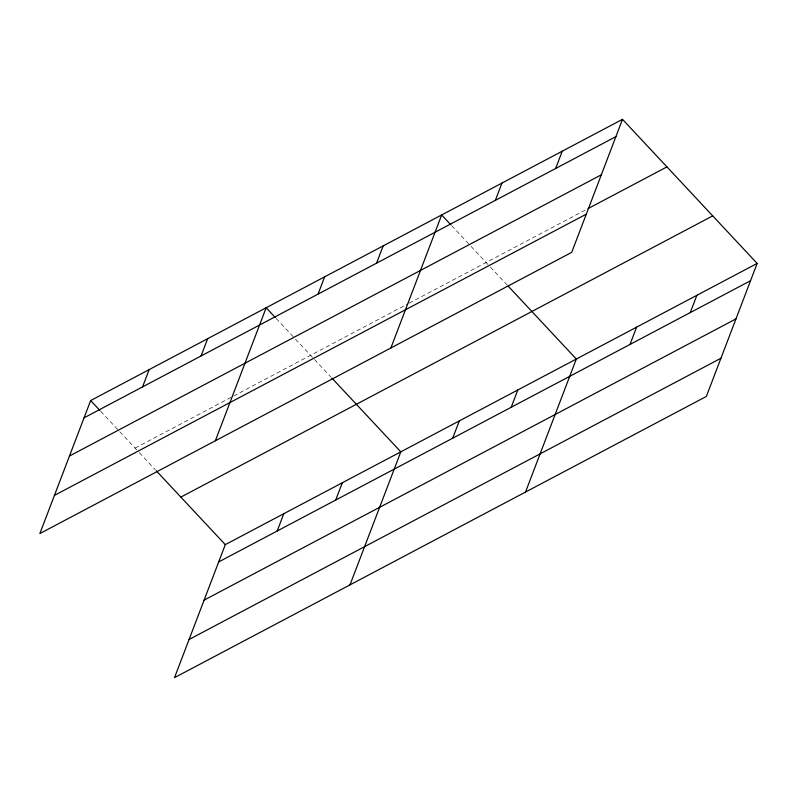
<?xml version="1.0" encoding="UTF-8"?>
<svg xmlns="http://www.w3.org/2000/svg" width="797" height="797" viewBox="0 0 797 797"><rect width="100%" height="100%" fill="white"/><g stroke="black" fill="none" stroke-linecap="round" stroke-linejoin="round"><path stroke-width="0.6" stroke-dasharray="3.98 2.99" d="M135.082 448.103L232.585 396.547M233.67 395.979L408.094 303.747M409.18 303.169L586.931 209.193M451.73 225.72L470.17 245.456M471.017 246.353L489.497 266.128M490.344 267.035L507.3 285.187M276.22 318.521L294.661 338.257M295.498 339.153L330.934 377.081M100.701 411.322L138.469 451.73M139.316 452.636L155.425 469.881"/><path stroke-width="1.2" d="M622.497 119.341L90.649 400.552L39.85 533.572L571.708 252.36L622.497 119.341L757.15 263.428L706.351 396.448L174.503 677.659L225.292 544.64L757.15 263.428M142.553 386.904L149.149 369.619M201.053 355.97L207.648 338.685M215.359 440.771L266.158 307.752L275.383 317.624M318.063 294.103L324.658 276.818M376.563 263.169L383.168 245.884M277.197 530.991L283.802 513.706M390.879 347.97L441.668 214.951L450.893 224.824M335.706 500.058L342.302 482.773M495.345 200.366L501.951 183.081M350.013 584.859L400.811 451.839L331.791 377.987M452.716 438.191L459.311 420.906M555.629 168.496L562.224 151.211M511.216 407.257L517.811 389.972M525.522 492.058L576.321 359.039L508.147 286.093M629.999 344.453L636.594 327.168M690.272 312.583L696.877 295.298M84.044 417.837L615.902 136.626M69.459 456.033L601.317 174.812M588.027 208.615L666.94 166.892M54.435 495.375L586.293 214.164M180.859 497.099L712.717 215.877M218.697 561.925L750.555 280.713M204.112 600.121L735.97 318.9M189.088 639.473L720.936 358.252M90.649 400.552L99.864 410.425M156.272 470.788L225.292 544.64"/></g></svg>
